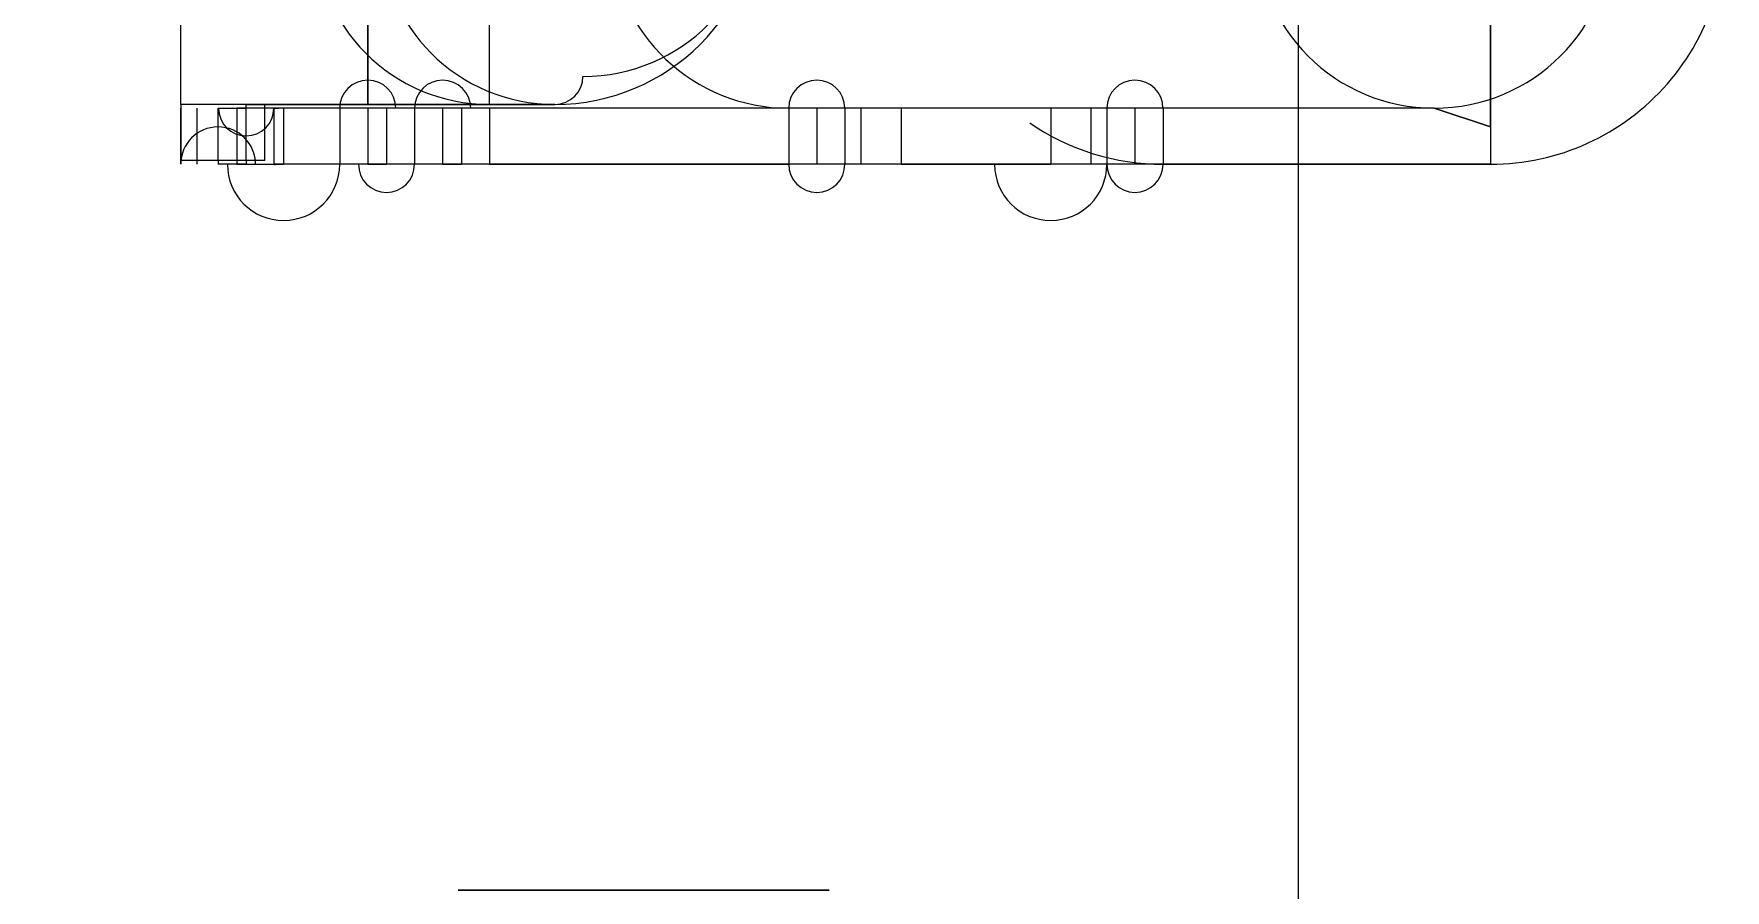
# Model space of a CAD drawing. Header units: millimetres. Extents: x 8.2 to 62.6, y 389.2 to 443.4.
# Drawn here: x 53.55 to 62.59, y 417.94 to 422.51 of the extents above; entities that cross this region are included whole.
import ezdxf

# ---------------------------------------------------------------- set-up
doc = ezdxf.new("R2010")
doc.units = ezdxf.units.MM
doc.layers.add('Feature', color=7, linetype='CONTINUOUS')

msp = doc.modelspace()

# ---------------------------------------------------------------- linework, layer by layer
at = {"layer": 'Feature'}
for p, q in [((60.3111, 406.685, -62.0183), (60.3111, 438.385, -62.0183)), ((60.3111, 406.685, -60.4183), (60.3111, 438.385, -60.4183)), ((60.3111, 406.685, -62.0183), (60.3111, 438.385, -62.0183)), ((60.3111, 406.685, -60.4183), (60.3111, 438.385, -60.4183)), ((55.3368, 423.285, -60.1683), (55.3368, 422.135, -60.1683)), ((55.3368, 422.135, -60.3683), (55.3368, 423.285, -60.3683)), ((55.3368, 422.135, -60.3683), (55.3368, 423.285, -60.3683)), ((55.3368, 423.285, -60.1683), (55.3368, 422.135, -60.1683)), ((54.3368, 422.135, -60.1683), (54.3368, 422.685, -60.1683)), ((54.3368, 422.135, -60.1683), (54.3368, 422.685, -60.1683)), ((55.9868, 422.135, -60.3683), (55.9868, 422.672, -60.3683)), ((55.9868, 422.135, -60.3683), (55.9868, 422.672, -60.3683)), ((56.4868, 422.285, -58.6983), (56.4868, 422.285, -59.1833)), ((56.4868, 422.285, -58.6983), (56.4868, 422.285, -59.1833)), ((55.3368, 422.135, -60.1683), (54.3368, 422.135, -60.1683)), ((54.6868, 422.135, -58.6533), (54.3368, 422.135, -58.6533)), ((54.3368, 422.135, -58.6533), (54.3368, 422.135, -60.1683)), ((55.3368, 422.135, -60.1683), (54.3368, 422.135, -60.1683)), ((54.3368, 422.135, -58.6533), (54.3368, 421.835, -58.6533)), ((54.3368, 422.135, -58.6533), (54.3368, 422.135, -60.1683)), ((54.3368, 422.135, -58.6533), (54.3368, 421.835, -58.6533)), ((54.6868, 422.135, -58.6533), (54.3368, 422.135, -58.6533)), ((54.3368, 422.115, -61.1333), (54.3368, 422.115, -61.0496)), ((54.3368, 422.115, -60.4171), (54.3368, 422.115, -58.8533)), ((54.3368, 421.815, -58.8533), (54.3368, 422.115, -58.8533)), ((54.3368, 421.815, -58.8533), (54.3368, 422.115, -58.8533)), ((54.3368, 422.115, -60.4171), (54.3368, 422.115, -58.8533)), ((54.3368, 422.115, -60.4171), (54.3368, 421.815, -60.4171)), ((54.3368, 422.115, -60.4171), (54.3368, 421.815, -60.4171)), ((54.3368, 422.115, -61.0496), (54.3368, 421.815, -61.0496)), ((54.3368, 422.115, -61.0496), (54.3368, 421.815, -61.0496)), ((54.3368, 422.115, -61.1333), (54.3368, 422.115, -61.0496)), ((54.3368, 422.115, -61.1333), (54.3368, 421.815, -61.1333)), ((54.3368, 422.115, -61.1333), (54.3368, 421.815, -61.1333)), ((54.4225, 422.115, -60.5526), (54.4225, 421.815, -60.5526)), ((54.4225, 422.115, -60.914), (54.4225, 421.815, -60.914)), ((54.4225, 422.115, -60.5526), (54.4225, 421.815, -60.5526)), ((54.4225, 422.115, -60.914), (54.4225, 421.815, -60.914)), ((54.5368, 422.115, -58.6533), (54.6868, 422.115, -58.6533)), ((54.5368, 421.835, -58.6533), (54.5368, 422.115, -58.6533)), ((54.5368, 422.115, -58.6533), (54.6868, 422.115, -58.6533)), ((54.5368, 421.835, -58.6533), (54.5368, 422.115, -58.6533)), ((54.8868, 422.115, -61.4333), (54.6368, 422.115, -61.4333)), ((54.6368, 422.115, -61.4333), (54.6368, 421.815, -61.4333)), ((54.6368, 422.115, -61.4333), (54.6368, 421.815, -61.4333)), ((54.8868, 422.115, -61.4333), (54.6368, 422.115, -61.4333)), ((54.6868, 422.135, -58.6533), (54.7868, 422.135, -58.5533)), ((54.6868, 422.115, -58.6533), (54.6868, 422.135, -58.6533)), ((54.6868, 422.135, -58.6533), (54.7868, 422.135, -58.5533)), ((54.6868, 422.115, -58.6533), (54.6868, 422.135, -58.6533)), ((54.6868, 421.835, -58.6533), (54.6868, 422.115, -58.6533)), ((54.6868, 421.835, -58.6533), (54.6868, 422.115, -58.6533)), ((54.7868, 422.135, -58.6983), (56.3368, 422.135, -58.6983)), ((54.7868, 422.135, -58.6983), (54.7868, 422.135, -58.5533)), ((54.7868, 421.835, -58.5533), (54.7868, 422.135, -58.5533)), ((54.7868, 422.135, -58.6983), (56.3368, 422.135, -58.6983)), ((54.7868, 421.835, -58.5533), (54.7868, 422.135, -58.5533)), ((54.7868, 422.135, -58.6983), (54.7868, 422.135, -58.5533)), ((54.8347, 422.115, -58.5283), (54.8347, 421.815, -58.5283)), ((54.8347, 422.115, -58.5283), (54.8347, 421.815, -58.5283)), ((61.0368, 422.115, -58.5283), (54.8347, 422.115, -58.5283)), ((61.0368, 422.115, -58.5283), (54.8347, 422.115, -58.5283)), ((54.8368, 421.816, -58.4955), (54.8368, 422.116, -58.5033)), ((54.8368, 421.816, -58.4955), (54.8368, 422.116, -58.5033)), ((54.8868, 422.115, -61.4333), (54.8868, 421.815, -61.4333)), ((54.8868, 422.115, -61.4333), (54.8868, 421.815, -61.4333)), ((55.1868, 422.115, -60.1783), (55.1868, 422.115, -61.1333)), ((55.1868, 422.115, -61.1333), (55.1868, 421.815, -61.1333)), ((55.1868, 422.115, -60.1783), (55.1868, 422.115, -61.1333)), ((55.1868, 422.115, -60.1783), (55.1868, 421.815, -60.1783)), ((55.1868, 422.115, -61.1333), (55.1868, 421.815, -61.1333)), ((55.1868, 422.115, -60.1783), (55.1868, 421.815, -60.1783)), ((55.3868, 422.135, -59.2033), (55.2601, 422.135, -59.2033)), ((55.2601, 422.135, -59.1833), (55.3868, 422.135, -59.1833)), ((55.2601, 422.135, -59.1833), (55.3868, 422.135, -59.1833)), ((55.3868, 422.135, -59.2033), (55.2601, 422.135, -59.2033)), ((55.9868, 422.135, -60.3683), (55.3368, 422.135, -60.3683)), ((55.3368, 422.135, -60.3683), (55.3368, 422.135, -60.1683)), ((55.9868, 422.135, -60.3683), (55.3368, 422.135, -60.3683)), ((55.3368, 422.135, -60.3683), (55.3368, 422.135, -60.1683)), ((55.4368, 422.115, -60.0283), (55.3368, 422.115, -60.0283)), ((55.3368, 422.115, -60.0283), (55.3368, 421.815, -60.0283)), ((55.3368, 422.115, -60.0283), (55.3368, 421.815, -60.0283)), ((55.4368, 422.115, -60.0283), (55.3368, 422.115, -60.0283)), ((55.4368, 422.115, -60.0283), (55.4368, 421.815, -60.0283)), ((55.4368, 422.115, -60.0283), (55.4368, 421.815, -60.0283)), ((55.5868, 422.115, -59.1783), (55.5868, 422.115, -59.8783)), ((55.5868, 422.115, -59.8783), (55.5868, 421.815, -59.8783)), ((55.5868, 422.115, -59.1783), (55.5868, 421.815, -59.1783)), ((55.5868, 422.115, -59.8783), (55.5868, 421.815, -59.8783)), ((55.5868, 422.115, -59.1783), (55.5868, 422.115, -59.8783)), ((55.5868, 422.115, -59.1783), (55.5868, 421.815, -59.1783)), ((55.8368, 422.115, -59.0283), (55.7368, 422.115, -59.0283)), ((55.7368, 422.115, -59.0283), (55.7368, 421.815, -59.0283)), ((55.7368, 422.115, -59.0283), (55.7368, 421.815, -59.0283)), ((55.8368, 422.115, -59.0283), (55.7368, 422.115, -59.0283)), ((55.8368, 422.115, -59.0283), (55.8368, 421.815, -59.0283)), ((55.8368, 422.115, -59.0283), (55.8368, 421.815, -59.0283)), ((55.9868, 422.135, -59.1833), (55.9868, 422.135, -59.3728)), ((55.9868, 422.135, -60.0155), (55.9868, 422.135, -60.3683)), ((55.9868, 422.135, -60.0155), (55.9868, 422.135, -59.3728)), ((56.3368, 422.135, -59.1833), (55.9868, 422.135, -59.1833)), ((55.9868, 422.135, -60.0155), (55.9868, 422.135, -59.3728)), ((55.9868, 422.135, -59.1833), (55.9868, 422.135, -59.3728)), ((56.3368, 422.135, -59.1833), (55.9868, 422.135, -59.1833)), ((55.9868, 422.135, -60.0155), (55.9868, 422.135, -60.3683)), ((57.5865, 422.115, -59.1783), (55.9868, 422.115, -59.1783)), ((55.9868, 422.115, -59.1783), (55.9868, 421.815, -59.1783)), ((57.5865, 422.115, -59.1783), (55.9868, 422.115, -59.1783)), ((55.9868, 422.115, -59.1783), (55.9868, 421.815, -59.1783)), ((56.3368, 422.135, -58.6983), (56.3368, 422.135, -59.1833)), ((56.3368, 422.135, -58.6983), (56.3368, 422.135, -59.1833)), ((57.5865, 422.115, -59.1783), (57.5865, 421.815, -59.1783)), ((57.5865, 422.115, -59.0833), (57.5865, 422.115, -59.1783)), ((57.5865, 422.115, -59.0833), (57.5865, 421.815, -59.0833)), ((57.5865, 422.115, -59.1783), (57.5865, 421.815, -59.1783)), ((57.5865, 422.115, -59.0833), (57.5865, 422.115, -59.1783)), ((57.5865, 422.115, -59.0833), (57.5865, 421.815, -59.0833)), ((57.7367, 422.115, -58.9333), (57.7367, 421.815, -58.9333)), ((57.7367, 422.115, -58.9333), (57.7367, 421.815, -58.9333)), ((57.8868, 422.115, -61.1333), (57.8868, 422.115, -61.0496)), ((57.8868, 422.115, -60.4171), (57.8868, 422.115, -59.0833)), ((57.8868, 422.115, -59.0833), (57.8868, 421.815, -59.0833)), ((57.8868, 422.115, -59.0833), (57.8868, 421.815, -59.0833)), ((57.8868, 422.115, -60.4171), (57.8868, 422.115, -59.0833)), ((57.8868, 422.115, -60.4171), (57.8868, 421.815, -60.4171)), ((57.8868, 422.115, -60.4171), (57.8868, 421.815, -60.4171)), ((57.8868, 422.115, -61.0496), (57.8868, 421.815, -61.0496)), ((57.8868, 422.115, -61.0496), (57.8868, 421.815, -61.0496)), ((57.8868, 422.115, -61.1333), (57.8868, 422.115, -61.0496)), ((57.8868, 422.115, -61.1333), (57.8868, 421.815, -61.1333)), ((57.8868, 422.115, -61.1333), (57.8868, 421.815, -61.1333)), ((57.9725, 422.115, -60.5526), (57.9725, 421.815, -60.5526)), ((57.9725, 422.115, -60.914), (57.9725, 421.815, -60.914)), ((57.9725, 422.115, -60.5526), (57.9725, 421.815, -60.5526)), ((57.9725, 422.115, -60.914), (57.9725, 421.815, -60.914)), ((58.9868, 422.115, -61.4333), (58.1868, 422.115, -61.4333)), ((58.1868, 422.115, -61.4333), (58.1868, 421.815, -61.4333)), ((58.1868, 422.115, -61.4333), (58.1868, 421.815, -61.4333)), ((58.9868, 422.115, -61.4333), (58.1868, 422.115, -61.4333)), ((58.9868, 422.115, -61.4333), (58.9868, 421.815, -61.4333)), ((58.9868, 422.115, -61.4333), (58.9868, 421.815, -61.4333)), ((59.2011, 422.115, -60.914), (59.2011, 421.815, -60.914)), ((59.2011, 422.115, -60.5526), (59.2011, 421.815, -60.5526)), ((59.2011, 422.115, -60.914), (59.2011, 421.815, -60.914)), ((59.2011, 422.115, -60.5526), (59.2011, 421.815, -60.5526)), ((59.2868, 422.115, -59.0833), (59.2868, 422.115, -60.4171)), ((59.2868, 422.115, -61.0496), (59.2868, 422.115, -61.1333)), ((59.2868, 422.115, -61.1333), (59.2868, 421.815, -61.1333)), ((59.2868, 422.115, -61.1333), (59.2868, 421.815, -61.1333)), ((59.2868, 422.115, -61.0496), (59.2868, 422.115, -61.1333)), ((59.2868, 422.115, -61.0496), (59.2868, 421.815, -61.0496)), ((59.2868, 422.115, -61.0496), (59.2868, 421.815, -61.0496)), ((59.2868, 422.115, -60.4171), (59.2868, 421.815, -60.4171)), ((59.2868, 422.115, -59.0833), (59.2868, 421.815, -59.0833)), ((59.2868, 422.115, -60.4171), (59.2868, 421.815, -60.4171)), ((59.2868, 422.115, -59.0833), (59.2868, 422.115, -60.4171)), ((59.2868, 422.115, -59.0833), (59.2868, 421.815, -59.0833)), ((59.437, 422.115, -58.9333), (59.437, 421.815, -58.9333)), ((59.437, 422.115, -58.9333), (59.437, 421.815, -58.9333)), ((61.0368, 422.115, -59.1783), (59.5871, 422.115, -59.1783)), ((59.5871, 422.115, -59.1783), (59.5871, 422.115, -59.0833)), ((59.5871, 422.115, -59.0833), (59.5871, 421.815, -59.0833)), ((59.5871, 422.115, -59.0833), (59.5871, 421.815, -59.0833)), ((59.5871, 422.115, -59.1783), (59.5871, 422.115, -59.0833)), ((59.5871, 422.115, -59.1783), (59.5871, 421.815, -59.1783)), ((59.5871, 422.115, -59.1783), (59.5871, 421.815, -59.1783)), ((61.0368, 422.115, -59.1783), (59.5871, 422.115, -59.1783)), ((61.3368, 422.015, -58.5283), (61.0368, 422.115, -58.5283)), ((61.0368, 422.115, -58.5283), (61.0368, 422.115, -59.1783)), ((61.0368, 422.115, -59.1783), (61.3368, 422.015, -59.1783)), ((61.0368, 422.115, -59.1783), (61.3368, 422.015, -59.1783)), ((61.0368, 422.115, -58.5283), (61.0368, 422.115, -59.1783)), ((61.3368, 422.015, -58.5283), (61.0368, 422.115, -58.5283)), ((61.3368, 422.015, -58.5283), (61.3368, 421.815, -58.5283)), ((61.3368, 422.015, -59.1783), (61.3368, 421.815, -59.1783)), ((61.3368, 422.015, -59.1783), (61.3368, 422.015, -58.5283)), ((61.3368, 422.015, -58.5283), (61.3368, 421.815, -58.5283)), ((61.3368, 422.015, -59.1783), (61.3368, 421.815, -59.1783)), ((61.3368, 422.015, -59.1783), (61.3368, 422.015, -58.5283)), ((54.3368, 421.835, -58.6533), (54.3368, 421.835, -58.5333)), ((54.7868, 421.835, -58.5333), (54.3368, 421.835, -58.5333)), ((54.3368, 421.835, -58.6533), (54.3368, 421.835, -58.5333)), ((54.5368, 421.835, -58.6533), (54.3368, 421.835, -58.6533)), ((54.5368, 421.835, -58.6533), (54.3368, 421.835, -58.6533)), ((54.7868, 421.835, -58.5333), (54.3368, 421.835, -58.5333)), ((54.3368, 421.815, -58.8533), (54.3368, 421.815, -60.4171)), ((54.3368, 421.815, -61.0496), (54.3368, 421.815, -61.1333)), ((54.3368, 421.815, -58.8533), (54.3368, 421.815, -60.4171)), ((54.3368, 421.815, -61.0496), (54.3368, 421.815, -61.1333)), ((54.6868, 421.835, -58.6533), (54.5368, 421.835, -58.6533)), ((54.5368, 421.835, -58.6533), (54.5368, 421.815, -58.6533)), ((54.6868, 421.835, -58.6533), (54.5368, 421.835, -58.6533)), ((54.5368, 421.835, -58.6533), (54.5368, 421.815, -58.6533)), ((54.6868, 421.815, -58.6533), (54.5368, 421.815, -58.6533)), ((54.6868, 421.815, -58.6533), (54.5368, 421.815, -58.6533)), ((54.6368, 421.815, -61.4333), (54.8868, 421.815, -61.4333)), ((54.6368, 421.815, -61.4333), (54.8868, 421.815, -61.4333)), ((54.6868, 421.835, -58.6533), (54.6868, 421.815, -58.6533)), ((54.7868, 421.835, -58.5533), (54.6868, 421.835, -58.6533)), ((54.7868, 421.835, -58.5533), (54.6868, 421.835, -58.6533)), ((54.6868, 421.835, -58.6533), (54.6868, 421.815, -58.6533)), ((54.7868, 421.835, -58.5333), (54.7868, 421.835, -58.5533)), ((54.7868, 421.835, -58.5333), (54.7868, 421.835, -58.5533)), ((61.3368, 421.815, -58.5283), (54.8347, 421.815, -58.5283)), ((61.3368, 421.815, -58.5283), (54.8347, 421.815, -58.5283)), ((55.1868, 421.815, -61.1333), (55.1868, 421.815, -60.1783)), ((55.1868, 421.815, -61.1333), (55.1868, 421.815, -60.1783)), ((55.3368, 421.815, -60.0283), (55.4368, 421.815, -60.0283)), ((55.3368, 421.815, -60.0283), (55.4368, 421.815, -60.0283)), ((55.5868, 421.815, -59.8783), (55.5868, 421.815, -59.1783)), ((55.5868, 421.815, -59.8783), (55.5868, 421.815, -59.1783)), ((55.7368, 421.815, -59.0283), (55.8368, 421.815, -59.0283)), ((55.7368, 421.815, -59.0283), (55.8368, 421.815, -59.0283)), ((55.9868, 421.815, -59.1783), (57.5865, 421.815, -59.1783)), ((55.9868, 421.815, -59.1783), (57.5865, 421.815, -59.1783)), ((57.5865, 421.815, -59.1783), (57.5865, 421.815, -59.0833)), ((57.5865, 421.815, -59.1783), (57.5865, 421.815, -59.0833)), ((57.8868, 421.815, -59.0833), (57.8868, 421.815, -60.4171)), ((57.8868, 421.815, -61.0496), (57.8868, 421.815, -61.1333)), ((57.8868, 421.815, -59.0833), (57.8868, 421.815, -60.4171)), ((57.8868, 421.815, -61.0496), (57.8868, 421.815, -61.1333)), ((58.1868, 421.815, -61.4333), (58.9868, 421.815, -61.4333)), ((58.1868, 421.815, -61.4333), (58.9868, 421.815, -61.4333)), ((59.2868, 421.815, -61.1333), (59.2868, 421.815, -61.0496)), ((59.2868, 421.815, -60.4171), (59.2868, 421.815, -59.0833)), ((59.2868, 421.815, -61.1333), (59.2868, 421.815, -61.0496)), ((59.2868, 421.815, -60.4171), (59.2868, 421.815, -59.0833)), ((59.5871, 421.815, -59.0833), (59.5871, 421.815, -59.1783)), ((59.5871, 421.815, -59.1783), (61.3368, 421.815, -59.1783)), ((59.5871, 421.815, -59.0833), (59.5871, 421.815, -59.1783)), ((59.5871, 421.815, -59.1783), (61.3368, 421.815, -59.1783)), ((61.3368, 421.815, -59.1783), (61.3368, 421.815, -58.5283)), ((61.3368, 421.815, -59.1783), (61.3368, 421.815, -58.5283)), ((55.8207, 417.936, -59.4183), (55.8207, 417.936, -60.4183)), ((57.8029, 417.936, -59.4183), (55.8207, 417.936, -59.4183)), ((55.8207, 417.936, -60.4183), (57.8029, 417.936, -60.4183)), ((55.8207, 417.936, -60.4183), (57.8029, 417.936, -60.4183)), ((55.8207, 417.936, -59.4183), (55.8207, 417.936, -60.4183)), ((57.8029, 417.936, -59.4183), (55.8207, 417.936, -59.4183)), ((57.8029, 417.936, -60.4183), (57.8029, 417.936, -59.4183)), ((57.8029, 417.936, -60.4183), (57.8029, 417.936, -59.4183))]:
    msp.add_line(p, q, dxfattribs=at)
for centre, radius, start, end in [((54.7868, 423.07, -58.5333), 1.235, -90, -90), ((54.7868, 423.07, -58.5333), 1.235, -90, -90), ((55.9868, 423.07, -59.1783), 1.255, -90, -90), ((55.9868, 423.07, -59.1783), 1.255, -90, -90), ((56.3368, 423.235, -58.6983), 1.1, -90, 89.9492), ((56.3368, 423.235, -58.6983), 1.1, -90, 89.9492), ((54.8368, 423.07, -58.5283), 0.9547, -90, -90), ((54.8368, 423.07, -58.5283), 0.9547, -90, -90), ((55.9868, 423.07, -59.1833), 0.935, 90, -90), ((55.9868, 423.07, -59.1783), 0.935, -90, -90), ((55.9868, 423.07, -59.1783), 0.935, -90, -90), ((55.9868, 423.07, -59.1833), 0.935, 90, -90), ((56.3368, 423.07, -59.1833), 0.935, 0, -90), ((56.3368, 423.07, -59.1833), 0.935, 0, -90), ((57.5865, 423.07, -59.1783), 0.955, 96.4557, -90), ((57.5865, 423.07, -59.1783), 0.955, 96.4557, -90), ((61.0368, 423.07, -59.1783), 0.955, 90.046, -90), ((61.0368, 423.07, -59.1783), 0.955, 90.046, -90), ((61.0368, 423.07, -58.5283), 0.955, -90, 89.8875), ((61.0368, 423.07, -58.5283), 0.955, -90, 89.8875), ((56.4868, 423.235, -58.6983), 0.95, -90, 0), ((56.4868, 423.235, -58.6983), 0.95, -90, 0), ((61.3368, 423.07, -58.5283), 1.255, -90, 7.82979), ((61.3368, 423.07, -58.5283), 1.255, -90, 7.82979), ((54.6368, 422.115, -61.1333), 0.3, 180, 180), ((54.6368, 422.115, -61.1333), 0.3, 180, 180), ((58.1868, 422.115, -61.1333), 0.3, 180, 180), ((58.1868, 422.115, -61.1333), 0.3, 180, 180), ((54.4868, 422.115, -60.4171), 0.15, 180, 180), ((54.4868, 422.115, -60.4171), 0.15, 180, 180), ((55.3368, 422.115, -60.1783), 0.15, 0, 180), ((55.3368, 422.115, -60.1783), 0.15, 0, 180), ((55.7368, 422.115, -59.1783), 0.15, 0, 180), ((55.7368, 422.115, -59.1783), 0.15, 0, 180), ((56.3368, 422.285, -59.1833), 0.15, -90, 0), ((56.3368, 422.285, -58.6983), 0.15, -90, 0), ((56.3368, 422.285, -59.1833), 0.15, -90, 0), ((56.3368, 422.285, -58.6983), 0.15, -90, 0), ((57.7365, 422.115, -59.0833), 0.15, 0, 180), ((57.7365, 422.115, -59.0833), 0.15, 0, 180), ((58.0368, 422.115, -60.4171), 0.15, 180, 180), ((58.0368, 422.115, -60.4171), 0.15, 180, 180), ((59.1368, 422.115, -61.0496), 0.15, 0, 0), ((59.1368, 422.115, -61.0496), 0.15, 0, 0), ((59.4368, 422.115, -59.0833), 0.15, 0, 180), ((59.4368, 422.115, -59.0833), 0.15, 0, 180), ((54.3368, 422.115, -60.7333), 0.0857, 0, 0), ((54.3368, 422.115, -60.7333), 0.0857, 0, 0), ((54.4868, 422.115, -61.0496), 0.0643, 180, 180), ((54.4868, 422.115, -61.0496), 0.0643, 180, 180), ((57.8868, 422.115, -60.7333), 0.0857, 0, 0), ((57.8868, 422.115, -60.7333), 0.0857, 0, 0), ((58.0368, 422.115, -61.0496), 0.0643, 180, 180), ((58.0368, 422.115, -61.0496), 0.0643, 180, 180), ((59.1368, 422.115, -60.4171), 0.0643, 0, 0), ((59.1368, 422.115, -60.4171), 0.0643, 0, 0), ((59.2868, 422.115, -60.7333), 0.0857, 180, 180), ((59.2868, 422.115, -60.7333), 0.0857, 180, 180), ((54.5368, 422.115, -58.8533), 0.000000000268, 180, 180), ((54.5368, 422.115, -58.8533), 0.000000000268, 180, 180), ((54.6868, 422.115, -58.5033), 0.1479, 180, 0), ((54.6868, 422.115, -58.5033), 0.1479, 180, 0), ((54.8868, 422.115, -61.1333), 2.99849e-12, 0, 180), ((54.8868, 422.115, -61.1333), 2.99849e-12, 0, 180), ((55.4368, 422.115, -59.8783), 9.9476e-13, 0, 180), ((55.4368, 422.115, -59.8783), 9.9476e-13, 0, 180), ((55.8368, 422.115, -59.1783), 1.00187e-12, 0, 0), ((55.8368, 422.115, -59.1783), 1.00187e-12, 0, 0), ((57.7368, 422.115, -59.0833), 0.000153, 0, 180), ((57.7368, 422.115, -59.0833), 0.000153, 0, 180), ((58.9868, 422.115, -61.1333), 2.00373e-12, 0, 180), ((58.9868, 422.115, -61.1333), 2.00373e-12, 0, 180), ((59.4371, 422.115, -59.0833), 0.000153, 0, 180), ((59.4371, 422.115, -59.0833), 0.000153, 0, 180), ((54.5368, 421.815, -58.8533), 0.2, 0, 180), ((54.5368, 421.815, -58.8533), 0.2, 0, 180), ((59.5871, 423.07, -59.1783), 1.255, -124.591, -90), ((59.5871, 423.07, -59.1783), 1.255, -124.591, -90), ((54.3368, 421.815, -60.7333), 0.0857, 0, 0), ((54.3368, 421.815, -60.7333), 0.0857, 0, 0), ((54.4868, 421.815, -61.0496), 0.15, 180, 180), ((54.4868, 421.815, -61.0496), 0.15, 180, 180), ((55.8368, 421.815, -59.1783), 0.15, 0, 0), ((55.8368, 421.815, -59.1783), 0.15, 0, 0), ((57.8868, 421.815, -60.7333), 0.0857, 0, 0), ((57.8868, 421.815, -60.7333), 0.0857, 0, 0), ((58.0368, 421.815, -61.0496), 0.15, 180, 180), ((58.0368, 421.815, -61.0496), 0.15, 180, 180), ((59.1368, 421.815, -60.4171), 0.15, 0, 0), ((59.1368, 421.815, -60.4171), 0.15, 0, 0), ((59.2868, 421.815, -60.7333), 0.0857, 180, 180), ((59.2868, 421.815, -60.7333), 0.0857, 180, 180), ((54.4868, 421.815, -60.4171), 0.0643, 180, 180), ((54.4868, 421.815, -60.4171), 0.0643, 180, 180), ((54.8868, 421.815, -61.1333), 0.3, 180, 0), ((54.8868, 421.815, -61.1333), 0.3, 180, 0), ((54.6368, 421.815, -61.1333), 1.99663e-12, 180, 180), ((54.6368, 421.815, -61.1333), 1.99663e-12, 180, 180), ((54.6868, 421.815, -58.5033), 1.99663e-12, 0, 180), ((54.6868, 421.815, -58.5033), 1.99663e-12, 0, 180), ((55.4368, 421.815, -59.8783), 0.15, 180, 0), ((55.4368, 421.815, -59.8783), 0.15, 180, 0), ((55.3368, 421.815, -60.1783), 1.00187e-12, 180, 0), ((55.3368, 421.815, -60.1783), 1.00187e-12, 180, 0), ((55.7368, 421.815, -59.1783), 1.00187e-12, 180, 0), ((55.7368, 421.815, -59.1783), 1.00187e-12, 180, 0), ((57.7368, 421.815, -59.0833), 0.15, 180, 0), ((57.7368, 421.815, -59.0833), 0.15, 180, 0), ((57.7365, 421.815, -59.0833), 0.000153, 180, 0), ((57.7365, 421.815, -59.0833), 0.000153, 180, 0), ((58.0368, 421.815, -60.4171), 0.0643, 180, 180), ((58.0368, 421.815, -60.4171), 0.0643, 180, 180), ((58.1868, 421.815, -61.1333), 1.99663e-12, 180, 180), ((58.1868, 421.815, -61.1333), 1.99663e-12, 180, 180), ((58.9868, 421.815, -61.1333), 0.3, 180, 0), ((58.9868, 421.815, -61.1333), 0.3, 180, 0), ((59.1368, 421.815, -61.0496), 0.0643, 0, 0), ((59.1368, 421.815, -61.0496), 0.0643, 0, 0), ((59.4371, 421.815, -59.0833), 0.15, 180, 0), ((59.4371, 421.815, -59.0833), 0.15, 180, 0), ((59.4368, 421.815, -59.0833), 0.000153, 180, 0), ((59.4368, 421.815, -59.0833), 0.000153, 180, 0)]:
    msp.add_arc(centre, radius, start, end, dxfattribs=at)
for centre, major_axis, ratio, start_param, end_param in [((54.8358, 423.004, -58.5273), (-0.9243, -0.0135), 0.961205, -4.72758, -4.70043), ((54.8358, 423.004, -58.5273), (-0.9243, -0.0135), 0.961205, -4.72758, -4.70043), ((54.8358, 423.064, -58.5283), (1.2545, 0.0161), 0.995607, 4.69948, 4.72572), ((54.8358, 423.064, -58.5283), (1.2545, 0.0161), 0.995607, 4.69948, 4.72572)]:
    msp.add_ellipse(centre, major_axis=major_axis, ratio=ratio, start_param=start_param, end_param=end_param, dxfattribs=at)
for points in [[(61.3368, 423.07, -57.4733), (61.3368, 422.983, -57.4766), (61.3368, 422.84, -57.482), (61.3368, 422.668, -57.5532), (61.3368, 422.54, -57.6063), (61.3368, 422.426, -57.6816), (61.3368, 422.328, -57.779), (61.3368, 422.229, -57.8769), (61.3368, 422.153, -57.9896), (61.3368, 422.099, -58.1172), (61.3368, 422.02, -58.3038), (61.3368, 422.017, -58.461), (61.3368, 422.015, -58.5283)], [(61.3368, 423.07, -57.4733), (61.3368, 422.983, -57.4766), (61.3368, 422.84, -57.482), (61.3368, 422.668, -57.5532), (61.3368, 422.54, -57.6063), (61.3368, 422.426, -57.6816), (61.3368, 422.328, -57.779), (61.3368, 422.229, -57.8769), (61.3368, 422.153, -57.9896), (61.3368, 422.099, -58.1172), (61.3368, 422.02, -58.3038), (61.3368, 422.017, -58.461), (61.3368, 422.015, -58.5283)], [(61.3368, 422.015, -59.1783), (61.3368, 422.019, -59.266), (61.3368, 422.024, -59.4085), (61.3368, 422.095, -59.5809), (61.3368, 422.148, -59.709), (61.3368, 422.224, -59.8224), (61.3368, 422.321, -59.921), (61.3368, 422.419, -60.0193), (61.3368, 422.532, -60.0956), (61.3368, 422.659, -60.1499), (61.3368, 422.846, -60.2289), (61.3368, 423.003, -60.232), (61.3368, 423.07, -60.2333)], [(61.3368, 422.015, -59.1783), (61.3368, 422.019, -59.266), (61.3368, 422.024, -59.4085), (61.3368, 422.095, -59.5809), (61.3368, 422.148, -59.709), (61.3368, 422.224, -59.8224), (61.3368, 422.321, -59.921), (61.3368, 422.419, -60.0193), (61.3368, 422.532, -60.0956), (61.3368, 422.659, -60.1499), (61.3368, 422.846, -60.2289), (61.3368, 423.003, -60.232), (61.3368, 423.07, -60.2333)]]:
    msp.add_open_spline(points, degree=3, knots=[-0.0661608, -0.0661608, -0.0661608, -0.0661608, -0.0475889, -0.0475889, -0.0475889, -0.0338971, -0.0338971, -0.0338971, -0.0202017, -0.0202017, -0.0202017, -0.00000001, -0.00000001, -0.00000001, -0.00000001], dxfattribs=at)
for points in [[(55.2601, 422.135, -59.2033), (55.2601, 422.135, -59.1833)], [(55.2601, 422.135, -59.2033), (55.2601, 422.135, -59.1833)], [(55.3868, 422.135, -59.1833), (55.3868, 422.135, -59.2033)], [(55.3868, 422.135, -59.1833), (55.3868, 422.135, -59.2033)]]:
    msp.add_open_spline(points, degree=1, dxfattribs=at)

doc.saveas('drawing.dxf')
